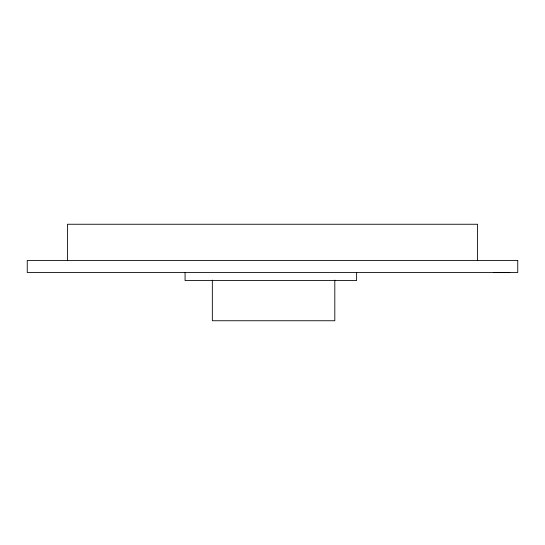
<?xml version="1.0" encoding="UTF-8"?>
<svg xmlns="http://www.w3.org/2000/svg" width="545" height="545" viewBox="0 0 545 545"><rect width="100%" height="100%" fill="white"/><g stroke="black" fill="none" stroke-linecap="round" stroke-linejoin="round"><path stroke-width="0.82" d="M493.627 272.405L509.711 272.405M493.627 272.602L509.711 272.602M477.543 260.442L477.543 224.254L67.457 224.254L67.457 260.442M356.621 272.5L356.621 280.539L185.075 280.539L185.075 272.5M334.814 280.116L334.814 320.746L212.339 320.746L212.339 280.116M517.75 260.442L27.25 260.442L27.25 272.5L517.75 272.5L517.75 260.442"/></g></svg>
